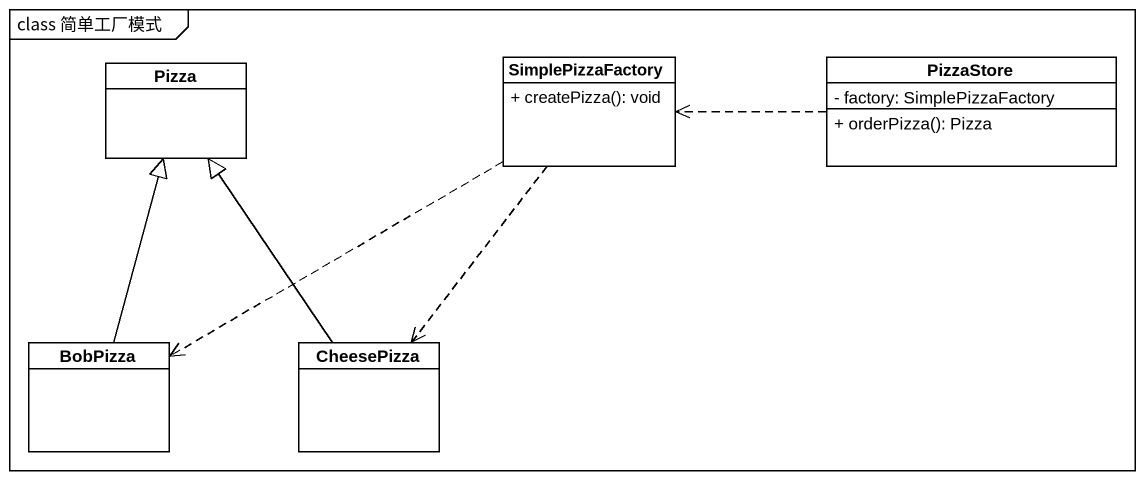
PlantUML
@startuml
mainframe class 简单工厂模式
hide circle
hide empty members
skinparam classAttributeIconSize 0
class SimplePizzaFactory {
  + createPizza(): void
}
class PizzaStore {
  - factory: SimplePizzaFactory
  + orderPizza(): Pizza
}
class Pizza
class BobPizza
class CheesePizza
SimplePizzaFactory .left.> BobPizza
SimplePizzaFactory ..> CheesePizza
PizzaStore .left.> SimplePizzaFactory
BobPizza -up-|> Pizza
CheesePizza -up-|> Pizza
@enduml
